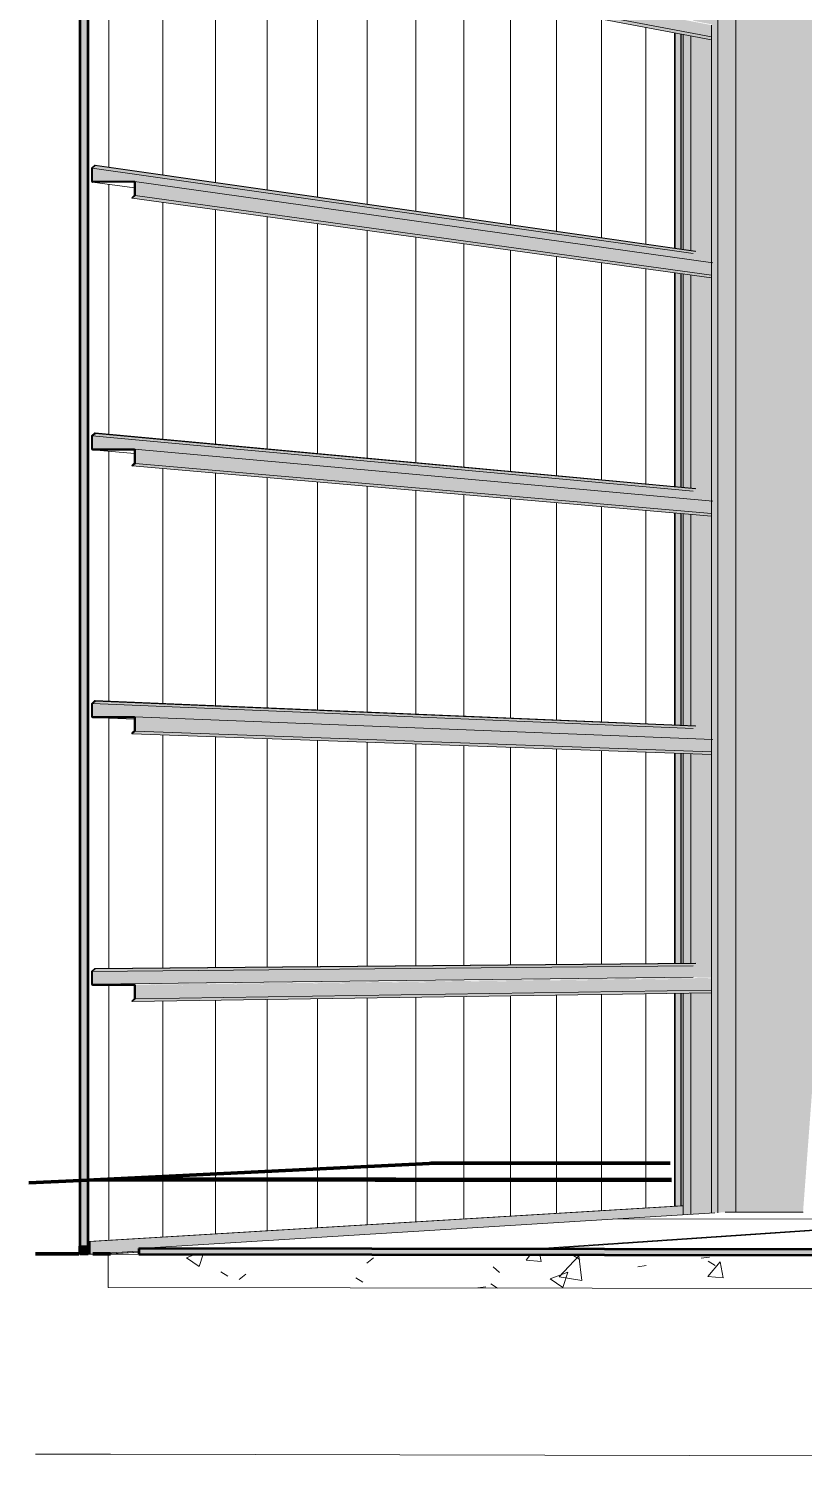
# Model space of a CAD drawing. Header units: inches. Extents: x 27328 to 121296, y -4075 to 4147.
# Drawn here: x 49624.8794 to 49624.9673, y 59.9372 to 60.1014 of the extents above; entities that cross this region are included whole.
import ezdxf

# ---------------------------------------------------------------- set-up
doc = ezdxf.new("R2010")
doc.units = ezdxf.units.IN
doc.header["$MEASUREMENT"] = 0
doc.linetypes.add('Dash 1_16_', pattern=[0.125, 0.0625, -0.0625])
doc.linetypes.add('Hidden', pattern=[0.28125, 0.1875, -0.09375])
for name, color, linetype, lineweight in [('A-FLOR', 192, 'Continuous', 9), ('A-FLOR-CLRS', 90, 'Dash 1_16_', 9), ('A-FLOR-OTLN', 90, 'Continuous', 9), ('A-GLAZ-CURT', 52, 'Continuous', 9), ('A-GLAZ-CWMG', 51, 'Continuous', 9), ('A-PROP-SBCK', 71, 'Hidden', 15), ('A-WALL', 113, 'Continuous', 9), ('A-WALL-PATT', 111, 'Continuous', 9), ('C-BLDG-PADS', 91, 'Continuous', 9), ('C-TOPO', 7, 'Continuous', 9), ('L-SITE-WALL', 31, 'Continuous', 9), ('S-BEAM', 12, 'Continuous', 9), ('S-COLS', 52, 'Continuous', 9)]:
    doc.layers.add(name, color=color, linetype=linetype, lineweight=lineweight)

# ---------------------------------------------------------------- blocks, each defined once
blk = doc.blocks.new('FP_200-mezzanine - perspective')
at = {"layer": 'S-BEAM'}
blk.add_line((23035.25507, 60.02314), (23035.25514, 60.02321), dxfattribs=at)
blk = doc.blocks.new('FP_201-mezzanine - perspective')
at = {"layer": 'S-BEAM'}
blk.add_line((23035.25416, 59.99271), (23035.25423, 59.99278), dxfattribs=at)
blk = doc.blocks.new('FP_202-mezzanine - perspective')
at = {"layer": 'S-BEAM'}
blk.add_line((23035.25569, 60.05328), (23035.25576, 60.05335), dxfattribs=at)
blk = doc.blocks.new('FP_203-mezzanine - perspective')
at = {"layer": 'S-BEAM'}
blk.add_line((23035.25569, 60.08278), (23035.25576, 60.08285), dxfattribs=at)
blk = doc.blocks.new('FP_204-mezzanine - perspective')
at = {"layer": 'C-BLDG-PADS'}
for p, q in [((23035.26158, 59.96175), (23035.26261, 59.96215)), ((23035.26158, 59.96175), (23035.26301, 59.96077)), ((23035.26301, 59.96077), (23035.26347, 59.96215)), ((23035.28208, 59.96114), (23035.28283, 59.96173)), ((23035.30015, 59.96148), (23035.30067, 59.9621)), ((23035.30187, 59.96132), (23035.30173, 59.9621)), ((23035.30392, 59.95957), (23035.30616, 59.96195)), ((23035.30546, 59.96206), (23035.30626, 59.96154)), ((23035.30648, 59.95916), (23035.30616, 59.96195)), ((23035.32005, 59.96169), (23035.32099, 59.96182)), ((23035.26548, 59.96016), (23035.26628, 59.95964)), ((23035.29642, 59.96072), (23035.29712, 59.96007)), ((23035.30015, 59.96148), (23035.30187, 59.96132)), ((23035.30289, 59.95935), (23035.30491, 59.96013)), ((23035.30433, 59.95836), (23035.30491, 59.96013)), ((23035.31284, 59.96073), (23035.31378, 59.96086)), ((23035.32081, 59.95961), (23035.3222, 59.96129)), ((23035.32084, 59.96138), (23035.32164, 59.96086)), ((23035.32253, 59.95945), (23035.3222, 59.96129)), ((23035.26757, 59.95929), (23035.26832, 59.95987)), ((23035.28081, 59.95948), (23035.28161, 59.95896)), ((23035.29466, 59.95832), (23035.2956, 59.95845)), ((23035.29617, 59.9588), (23035.29691, 59.95831)), ((23035.30289, 59.95935), (23035.30433, 59.95836)), ((23035.30392, 59.95957), (23035.30648, 59.95916)), ((23035.32081, 59.95961), (23035.32253, 59.95945))]:
    blk.add_line(p, q, dxfattribs=at)
blk = doc.blocks.new('FP_224-mezzanine - perspective')
at = {"layer": 'A-WALL-PATT'}
for p, q in [((23035.25277, 60.08568), (23035.25277, 60.11407)), ((23035.25888, 60.08481), (23035.25888, 60.11193)), ((23035.26487, 60.08395), (23035.26487, 60.11081)), ((23035.27073, 60.08311), (23035.27073, 60.1097)), ((23035.27648, 60.08229), (23035.27648, 60.10861)), ((23035.28212, 60.08148), (23035.28212, 60.10755)), ((23035.28765, 60.08069), (23035.28765, 60.10651)), ((23035.29307, 60.07992), (23035.29307, 60.10548)), ((23035.29839, 60.07916), (23035.29839, 60.10448)), ((23035.30361, 60.07841), (23035.30361, 60.1035)), ((23035.30873, 60.07768), (23035.30873, 60.10253)), ((23035.31376, 60.07696), (23035.31376, 60.10158)), ((23035.25277, 60.05533), (23035.25277, 60.08373)), ((23035.25888, 60.05477), (23035.25888, 60.08168)), ((23035.26487, 60.05422), (23035.26487, 60.08086)), ((23035.27073, 60.05368), (23035.27073, 60.08005)), ((23035.27648, 60.05314), (23035.27648, 60.07926)), ((23035.28212, 60.05262), (23035.28212, 60.07848)), ((23035.28765, 60.05211), (23035.28765, 60.07772)), ((23035.29307, 60.05161), (23035.29307, 60.07697)), ((23035.29839, 60.05112), (23035.29839, 60.07624)), ((23035.30361, 60.05064), (23035.30361, 60.07552)), ((23035.30873, 60.05017), (23035.30873, 60.07482)), ((23035.31376, 60.0497), (23035.31376, 60.07413)), ((23035.25277, 60.02499), (23035.25277, 60.0534)), ((23035.25888, 60.02473), (23035.25888, 60.05143)), ((23035.26487, 60.02448), (23035.26487, 60.05091)), ((23035.27073, 60.02424), (23035.27073, 60.0504)), ((23035.27648, 60.024), (23035.27648, 60.0499)), ((23035.28212, 60.02376), (23035.28212, 60.04941)), ((23035.28765, 60.02353), (23035.28765, 60.04893)), ((23035.29307, 60.02331), (23035.29307, 60.04846)), ((23035.29839, 60.02309), (23035.29839, 60.048)), ((23035.30361, 60.02287), (23035.30361, 60.04755)), ((23035.30873, 60.02266), (23035.30873, 60.04711)), ((23035.31376, 60.02245), (23035.31376, 60.04667)), ((23035.25277, 59.99464), (23035.25277, 60.02305)), ((23035.25888, 59.9947), (23035.25888, 60.02117)), ((23035.26487, 59.99475), (23035.26487, 60.02096)), ((23035.27073, 59.9948), (23035.27073, 60.02075)), ((23035.27648, 59.99485), (23035.27648, 60.02055)), ((23035.28212, 59.99491), (23035.28212, 60.02034)), ((23035.28765, 59.99495), (23035.28765, 60.02015)), ((23035.29307, 59.995), (23035.29307, 60.01995)), ((23035.29839, 59.99505), (23035.29839, 60.01976)), ((23035.30361, 59.9951), (23035.30361, 60.01958)), ((23035.30873, 59.99514), (23035.30873, 60.01939)), ((23035.31376, 59.99519), (23035.31376, 60.01922)), ((23035.25277, 59.96371), (23035.25277, 59.99271)), ((23035.28212, 59.96548), (23035.28212, 59.99128)), ((23035.28765, 59.96582), (23035.28765, 59.99136)), ((23035.29307, 59.96615), (23035.29307, 59.99144)), ((23035.29839, 59.96647), (23035.29839, 59.99152)), ((23035.30361, 59.96679), (23035.30361, 59.9916)), ((23035.30873, 59.9671), (23035.30873, 59.99168)), ((23035.31376, 59.9674), (23035.31376, 59.99176)), ((23035.25888, 59.96408), (23035.25888, 59.99092)), ((23035.26487, 59.96444), (23035.26487, 59.99101)), ((23035.27073, 59.9648), (23035.27073, 59.9911)), ((23035.27648, 59.96514), (23035.27648, 59.99119))]:
    blk.add_line(p, q, dxfattribs=at)

msp = doc.modelspace()

# ---------------------------------------------------------------- hatches: boundary and pattern name
at = {"layer": 'A-FLOR', "lineweight": 13}
msp.add_hatch(color=256, dxfattribs=at).paths.add_polyline_path([(49625.6091, 59.96121), (49625.6091, 59.96186), (49624.89183, 59.96279), (49624.89183, 59.96216), (49625.57851, 59.96125)], flags=0)
at = {"layer": 'A-GLAZ-CWMG', "lineweight": 5}
h = msp.add_hatch(color=256, dxfattribs=at)
h.paths.add_polyline_path([(49624.95269, 59.96761), (49624.95276, 59.96762), (49624.95276, 59.99181), (49624.95269, 59.99181), (49624.95269, 59.96762)], flags=0)
h.paths.add_polyline_path([(49624.95269, 59.99522), (49624.95276, 59.99522), (49624.95276, 60.0191), (49624.95269, 60.0191), (49624.95269, 59.99553)], flags=0)
h.paths.add_polyline_path([(49624.95276, 60.02231), (49624.95276, 60.04638), (49624.95269, 60.04639), (49624.95269, 60.02231)], flags=0)
h.paths.add_polyline_path([(49624.95276, 60.0494), (49624.95276, 60.07367), (49624.95269, 60.07368), (49624.95269, 60.0494)], flags=0)
h.paths.add_polyline_path([(49624.95276, 60.07649), (49624.95276, 60.10096), (49624.95269, 60.10097), (49624.95269, 60.0765)], flags=0)
h.paths.add_polyline_path([(49624.95276, 60.10358), (49624.95276, 60.12824), (49624.95269, 60.12826), (49624.95269, 60.10359)], flags=0)
h.paths.add_polyline_path([(49624.95276, 60.13067), (49624.95276, 60.15553), (49624.95269, 60.15555), (49624.95269, 60.13068)], flags=0)
h.paths.add_polyline_path([(49624.95276, 60.15776), (49624.95276, 60.18076), (49624.95269, 60.18078), (49624.95269, 60.15778)], flags=0)
h = msp.add_hatch(color=256, dxfattribs=at)
h.paths.add_polyline_path([(49624.95274, 59.96761), (49624.9534, 59.96766), (49624.9534, 59.99182), (49624.95274, 59.99181), (49624.95274, 59.96762)], flags=0)
h.paths.add_polyline_path([(49624.95274, 59.99522), (49624.9534, 59.99522), (49624.9534, 60.01907), (49624.95274, 60.0191), (49624.95274, 59.99553)], flags=0)
h.paths.add_polyline_path([(49624.9534, 60.02228), (49624.9534, 60.04633), (49624.95274, 60.04638), (49624.95274, 60.02231)], flags=0)
h.paths.add_polyline_path([(49624.9534, 60.04934), (49624.9534, 60.07358), (49624.95274, 60.07367), (49624.95274, 60.0494)], flags=0)
h.paths.add_polyline_path([(49624.9534, 60.0764), (49624.9534, 60.10084), (49624.95274, 60.10096), (49624.95274, 60.07649)], flags=0)
h.paths.add_polyline_path([(49624.9534, 60.10345), (49624.9534, 60.12809), (49624.95274, 60.12825), (49624.95274, 60.10358)], flags=0)
h.paths.add_polyline_path([(49624.9534, 60.13051), (49624.9534, 60.15534), (49624.95274, 60.15553), (49624.95274, 60.13067)], flags=0)
h.paths.add_polyline_path([(49624.9534, 60.15757), (49624.9534, 60.18054), (49624.95274, 60.18077), (49624.95274, 60.15776)], flags=0)
h = msp.add_hatch(color=256, dxfattribs=at)
h.paths.add_polyline_path([(49624.95342, 59.96765), (49624.95347, 59.96766), (49624.95347, 59.99182), (49624.95342, 59.99182), (49624.95342, 59.96766)], flags=0)
h.paths.add_polyline_path([(49624.95342, 59.99522), (49624.95347, 59.99522), (49624.95347, 60.01907), (49624.95342, 60.01907), (49624.95342, 59.99553)], flags=0)
h.paths.add_polyline_path([(49624.95347, 60.02228), (49624.95347, 60.04632), (49624.95342, 60.04633), (49624.95342, 60.02228)], flags=0)
h.paths.add_polyline_path([(49624.95347, 60.04933), (49624.95347, 60.07357), (49624.95342, 60.07358), (49624.95342, 60.04934)], flags=0)
h.paths.add_polyline_path([(49624.95347, 60.07639), (49624.95347, 60.10082), (49624.95342, 60.10083), (49624.95342, 60.07639)], flags=0)
h.paths.add_polyline_path([(49624.95347, 60.10344), (49624.95347, 60.12807), (49624.95342, 60.12809), (49624.95342, 60.10345)], flags=0)
h.paths.add_polyline_path([(49624.95347, 60.1305), (49624.95347, 60.15532), (49624.95342, 60.15534), (49624.95342, 60.13051)], flags=0)
h.paths.add_polyline_path([(49624.95347, 60.15755), (49624.95347, 60.18052), (49624.95342, 60.18054), (49624.95342, 60.15756)], flags=0)
h = msp.add_hatch(color=256, dxfattribs=at)
h.paths.add_polyline_path([(49624.95367, 59.96766), (49624.95367, 59.99182), (49624.95347, 59.99182), (49624.95347, 59.96766)], flags=0)
h.paths.add_polyline_path([(49624.95347, 59.99522), (49624.95367, 59.99523), (49624.95367, 60.01906), (49624.95347, 60.01907), (49624.95347, 59.99553)], flags=0)
h.paths.add_polyline_path([(49624.95367, 60.02227), (49624.95367, 60.0463), (49624.95347, 60.04632), (49624.95347, 60.02228)], flags=0)
h.paths.add_polyline_path([(49624.95367, 60.04931), (49624.95367, 60.07354), (49624.95347, 60.07357), (49624.95347, 60.04933)], flags=0)
h.paths.add_polyline_path([(49624.95367, 60.07636), (49624.95367, 60.10079), (49624.95347, 60.10082), (49624.95347, 60.07639)], flags=0)
h.paths.add_polyline_path([(49624.95367, 60.1034), (49624.95367, 60.12803), (49624.95347, 60.12807), (49624.95347, 60.10344)], flags=0)
h.paths.add_polyline_path([(49624.95367, 60.13045), (49624.95367, 60.15527), (49624.95347, 60.15532), (49624.95347, 60.13049)], flags=0)
h.paths.add_polyline_path([(49624.95367, 60.15749), (49624.95367, 60.18045), (49624.95347, 60.18052), (49624.95347, 60.15755)], flags=0)
h = msp.add_hatch(color=256, dxfattribs=at)
h.paths.add_polyline_path([(49624.95367, 59.96665), (49624.95457, 59.9667), (49624.95457, 59.99184), (49624.95367, 59.99182), (49624.95367, 59.96746)], flags=0)
h.paths.add_polyline_path([(49624.95367, 59.99523), (49624.95457, 59.99523), (49624.95457, 60.01903), (49624.95367, 60.01906), (49624.95367, 59.99553)], flags=0)
h.paths.add_polyline_path([(49624.95457, 60.02223), (49624.95457, 60.04623), (49624.95367, 60.0463), (49624.95367, 60.02227)], flags=0)
h.paths.add_polyline_path([(49624.95457, 60.04923), (49624.95457, 60.07342), (49624.95367, 60.07354), (49624.95367, 60.04931)], flags=0)
h.paths.add_polyline_path([(49624.95457, 60.07623), (49624.95457, 60.10062), (49624.95367, 60.10079), (49624.95367, 60.07636)], flags=0)
h.paths.add_polyline_path([(49624.95457, 60.10323), (49624.95457, 60.12781), (49624.95367, 60.12803), (49624.95367, 60.1034)], flags=0)
h.paths.add_polyline_path([(49624.95457, 60.13023), (49624.95457, 60.155), (49624.95367, 60.15527), (49624.95367, 60.13045)], flags=0)
h.paths.add_polyline_path([(49624.95457, 60.15723), (49624.95457, 60.18015), (49624.95367, 60.18045), (49624.95367, 60.15749)], flags=0)
h = msp.add_hatch(color=256, dxfattribs=at)
h.paths.add_polyline_path([(49624.95276, 59.96761), (49624.95278, 59.96762), (49624.95276, 59.96762)], flags=0)
h.paths.add_polyline_path([(49624.95276, 59.99522), (49624.95278, 59.99522), (49624.95276, 59.99553)], flags=0)
for points in [[(49624.88633, 59.96216), (49624.89179, 59.96251), (49624.89179, 59.96279), (49624.95367, 59.96665), (49624.95367, 59.96766), (49624.88633, 59.96358)], [(49624.88615, 59.96342), (49624.88629, 59.96343), (49624.88629, 59.96354), (49624.88615, 59.96354)], [(49624.88506, 59.96221), (49624.88514, 59.96221), (49624.88514, 59.96305), (49624.88506, 59.96304)], [(49624.8851, 59.96304), (49624.88514, 59.96305), (49624.88514, 59.96309), (49624.8851, 59.96308)], [(49624.88514, 59.96305), (49624.88629, 59.96312), (49624.88629, 59.96316), (49624.88514, 59.96309)], [(49624.88514, 59.96221), (49624.88629, 59.96228), (49624.88629, 59.96312), (49624.88514, 59.96305), (49624.88514, 59.96229)]]:
    msp.add_hatch(color=256, dxfattribs=at).paths.add_polyline_path(points, flags=0)
at = {"layer": 'A-GLAZ-CWMG'}
msp.add_hatch(color=256, dxfattribs=at).paths.add_polyline_path([(49624.88633, 59.96216), (49624.88633, 59.96358), (49624.88611, 59.96358), (49624.88611, 59.96342), (49624.88615, 59.96354), (49624.88629, 59.96354), (49624.88629, 59.9622), (49624.88506, 59.96221), (49624.88506, 59.96304), (49624.88502, 59.96308), (49624.88502, 59.96217)], flags=0)
at = {"layer": 'A-WALL', "transparency": 33554573}
msp.add_hatch(color=256, dxfattribs=at).paths.add_polyline_path([(49624.88611, 59.9622), (49624.88611, 60.20887), (49624.88514, 60.20886), (49624.88514, 59.96221)], flags=0)
at = {"layer": 'L-SITE-WALL', "lineweight": 5}
h = msp.add_hatch(color=256, dxfattribs=at)
h.paths.add_polyline_path([(49624.95342, 59.96765), (49624.95347, 59.96766), (49624.95347, 59.99182), (49624.95342, 59.99182), (49624.95342, 59.96766)], flags=0)
h.paths.add_polyline_path([(49624.95342, 59.99522), (49624.95347, 59.99522), (49624.95347, 60.01907), (49624.95342, 60.01907), (49624.95342, 59.99553)], flags=0)
h.paths.add_polyline_path([(49624.95347, 60.02228), (49624.95347, 60.04632), (49624.95342, 60.04633), (49624.95342, 60.02228)], flags=0)
h.paths.add_polyline_path([(49624.95347, 60.04933), (49624.95347, 60.07357), (49624.95342, 60.07358), (49624.95342, 60.04934)], flags=0)
h.paths.add_polyline_path([(49624.95347, 60.07639), (49624.95347, 60.10082), (49624.95342, 60.10083), (49624.95342, 60.07639)], flags=0)
h.paths.add_polyline_path([(49624.95347, 60.10344), (49624.95347, 60.12807), (49624.95342, 60.12809), (49624.95342, 60.10345)], flags=0)
h.paths.add_polyline_path([(49624.95347, 60.1305), (49624.95347, 60.15532), (49624.95342, 60.15534), (49624.95342, 60.13051)], flags=0)
h.paths.add_polyline_path([(49624.95347, 60.15755), (49624.95347, 60.18052), (49624.95342, 60.18054), (49624.95342, 60.15756)], flags=0)
h = msp.add_hatch(color=256, dxfattribs=at)
h.paths.add_polyline_path([(49624.95457, 59.9667), (49624.9569, 59.96685), (49624.9569, 59.99187), (49624.95457, 59.99184), (49624.95457, 59.96702)], flags=0)
h.paths.add_polyline_path([(49624.9569, 59.9936), (49624.9569, 60.01895), (49624.95457, 60.01903), (49624.95457, 59.99523), (49624.95518, 59.99524), (49624.95483, 59.99494), (49624.95483, 59.9936)], flags=0)
h.paths.add_polyline_path([(49624.9569, 60.02066), (49624.9569, 60.04602), (49624.95457, 60.04623), (49624.95457, 60.02223), (49624.95509, 60.02221), (49624.95513, 60.02216), (49624.95483, 60.02191), (49624.95483, 60.02074), (49624.95635, 60.02068)], flags=0)
h.paths.add_polyline_path([(49624.9569, 60.04775), (49624.9569, 60.0731), (49624.95457, 60.07342), (49624.95457, 60.04923), (49624.95509, 60.04918), (49624.95513, 60.04914), (49624.95483, 60.04888), (49624.95483, 60.04793), (49624.95622, 60.04781)], flags=0)
h.paths.add_polyline_path([(49624.9569, 60.07483), (49624.9569, 60.10017), (49624.95457, 60.10062), (49624.95457, 60.07623), (49624.95509, 60.07616), (49624.95513, 60.07611), (49624.95483, 60.07586), (49624.95483, 60.07513), (49624.95609, 60.07495)], flags=0)
h.paths.add_polyline_path([(49624.9569, 60.10192), (49624.9569, 60.12725), (49624.95457, 60.12781), (49624.95457, 60.10323), (49624.95509, 60.10313), (49624.95513, 60.10308), (49624.95483, 60.10283), (49624.95483, 60.10232), (49624.95593, 60.10211)], flags=0)
h.paths.add_polyline_path([(49624.9569, 60.12901), (49624.9569, 60.15433), (49624.95457, 60.155), (49624.95457, 60.13023), (49624.95509, 60.1301), (49624.95513, 60.13005), (49624.95483, 60.1298), (49624.95483, 60.12951), (49624.95576, 60.12928)], flags=0)
h.paths.add_polyline_path([(49624.9569, 60.15609), (49624.9569, 60.17826), (49624.95578, 60.17863), (49624.95494, 60.17937), (49624.9569, 60.1793), (49624.95688, 60.17937), (49624.95457, 60.18015), (49624.95457, 60.15723), (49624.95513, 60.15703), (49624.95483, 60.15677), (49624.95483, 60.1567), (49624.95558, 60.15648)], flags=0)
at = {"layer": 'S-BEAM', "lineweight": 5}
for points in [[(49624.95691, 60.10017), (49624.95691, 60.1005), (49624.89144, 60.1129), (49624.89108, 60.11259), (49624.9566, 60.10023)], [(49624.95691, 60.1005), (49624.95691, 60.10183), (49624.89144, 60.11439), (49624.89144, 60.1129), (49624.94966, 60.10188)], [(49624.95483, 60.07586), (49624.95513, 60.07611), (49624.88689, 60.08586), (49624.88656, 60.08557), (49624.95387, 60.07599)], [(49624.95483, 60.07513), (49624.95483, 60.07586), (49624.88656, 60.08557), (49624.88656, 60.08411), (49624.88689, 60.08406), (49624.89141, 60.08406), (49624.94964, 60.07586)], [(49624.95513, 60.07611), (49624.95509, 60.07616), (49624.88685, 60.08591), (49624.88689, 60.08586), (49624.95417, 60.07625)], [(49624.88661, 60.08406), (49624.88679, 60.08408), (49624.88658, 60.08408)], [(49624.95691, 60.07474), (49624.95691, 60.07483), (49624.89141, 60.08404), (49624.89144, 60.08396), (49624.94966, 60.07576)], [(49624.95691, 60.07341), (49624.95691, 60.07474), (49624.89144, 60.08396), (49624.89144, 60.08246), (49624.94966, 60.07442)], [(49624.95691, 60.0731), (49624.95691, 60.07341), (49624.89144, 60.08246), (49624.89108, 60.08216), (49624.9566, 60.07314)], [(49624.95483, 60.04888), (49624.95513, 60.04914), (49624.88689, 60.05543), (49624.88656, 60.05515), (49624.95387, 60.04897)], [(49624.95513, 60.04914), (49624.95509, 60.04918), (49624.88685, 60.05548), (49624.88689, 60.05543), (49624.95417, 60.04922)], [(49624.95483, 60.04793), (49624.95483, 60.04888), (49624.88656, 60.05515), (49624.88656, 60.05368), (49624.88707, 60.05364), (49624.89141, 60.05364), (49624.94964, 60.0484)], [(49624.88661, 60.05364), (49624.88685, 60.05366), (49624.88658, 60.05365), (49624.88659, 60.05364)], [(49624.95691, 60.04765), (49624.95691, 60.04775), (49624.89141, 60.05361), (49624.89144, 60.05353), (49624.94966, 60.0483)], [(49624.95691, 60.04632), (49624.95691, 60.04765), (49624.89144, 60.05353), (49624.89144, 60.05203), (49624.94966, 60.04695)], [(49624.95691, 60.04602), (49624.95691, 60.04632), (49624.89144, 60.05203), (49624.89108, 60.05173), (49624.9566, 60.04605)], [(49624.95483, 60.02191), (49624.95513, 60.02216), (49624.88689, 60.025), (49624.88656, 60.02472), (49624.95387, 60.02195)], [(49624.95483, 60.02074), (49624.95483, 60.02191), (49624.88656, 60.02472), (49624.88656, 60.02326), (49624.88836, 60.02321), (49624.89141, 60.02321), (49624.94964, 60.02094)], [(49624.95513, 60.02216), (49624.95509, 60.02221), (49624.88685, 60.02506), (49624.88689, 60.025), (49624.95417, 60.0222)], [(49624.88661, 60.02321), (49624.88766, 60.02321), (49624.88658, 60.02322), (49624.8866, 60.02321)], [(49624.95691, 60.02056), (49624.95691, 60.02066), (49624.89141, 60.02318), (49624.89144, 60.02309), (49624.94966, 60.02084)], [(49624.95691, 60.01923), (49624.95691, 60.02056), (49624.89144, 60.02309), (49624.89144, 60.0216), (49624.94966, 60.01949)], [(49624.95691, 60.01895), (49624.95691, 60.01923), (49624.89144, 60.0216), (49624.89108, 60.0213), (49624.9566, 60.01896)], [(49624.88656, 59.99429), (49624.95483, 59.99494), (49624.95513, 59.99519), (49624.88689, 59.99458), (49624.88658, 59.99431)], [(49624.88656, 59.99283), (49624.95483, 59.99364), (49624.95483, 59.99494), (49624.88656, 59.99429)], [(49624.88689, 59.99458), (49624.95513, 59.99519), (49624.95509, 59.99524), (49624.88685, 59.99463)], [(49624.88661, 59.99278), (49624.95484, 59.99363), (49624.95483, 59.99364), (49624.88658, 59.9928)], [(49624.89144, 59.99266), (49624.95691, 59.99349), (49624.95691, 59.99358), (49624.89132, 59.99278), (49624.89141, 59.99275)], [(49624.89144, 59.99117), (49624.95691, 59.99214), (49624.95691, 59.99347), (49624.89144, 59.99266)], [(49624.89108, 59.99087), (49624.95691, 59.99187), (49624.95691, 59.99214), (49624.89144, 59.99117)]]:
    msp.add_hatch(color=256, dxfattribs=at).paths.add_polyline_path(points, flags=0)
at = {"layer": 'S-COLS', "lineweight": 5}
for points in [[(49624.95691, 59.96685), (49624.9576, 59.96687), (49624.9576, 60.17923), (49624.95726, 60.17924), (49624.95691, 60.17936), (49624.95691, 60.15608), (49624.95691, 60.15606), (49624.95691, 60.12899), (49624.95691, 60.12897), (49624.95691, 59.96687)], [(49624.9576, 59.96687), (49624.95967, 59.967), (49624.95967, 60.17797), (49624.95794, 60.17855), (49624.95794, 60.17911), (49624.9576, 60.17923), (49624.9576, 59.97749)], [(49624.9673, 59.96699), (49624.98152, 60.15736), (49624.98133, 60.15745), (49624.98041, 60.15821), (49624.98225, 60.15802), (49624.96114, 60.17792), (49624.95967, 60.17797), (49624.95967, 59.967), (49624.96725, 59.96699)]]:
    msp.add_hatch(color=256, dxfattribs=at).paths.add_polyline_path(points, flags=0)

# ---------------------------------------------------------------- linework, layer by layer
at = {"layer": 'A-FLOR', "lineweight": 13}
msp.add_line((49624.95726, 59.96687), (49624.89183, 59.96279), dxfattribs=at)
at = {"layer": 'A-FLOR', "lineweight": 50}
for p, q in [((49625.6091, 59.96186), (49624.89183, 59.96279)), ((49624.89183, 59.96279), (49624.89183, 59.96216)), ((49624.89183, 59.96216), (49625.6091, 59.96121))]:
    msp.add_line(p, q, dxfattribs=at)
at = {"layer": 'A-FLOR-CLRS', "linetype": 'Continuous'}
for p, q in [((49624.9673, 59.96692), (49624.95847, 59.96693)), ((49625.61198, 59.96539), (49624.94577, 59.96617))]:
    msp.add_line(p, q, dxfattribs=at)
at = {"layer": 'A-FLOR-OTLN'}
for p, q in [((49624.93619, 59.96273), (49624.98561, 59.96607)), ((49624.93743, 59.96273), (49624.98626, 59.96604))]:
    msp.add_line(p, q, dxfattribs=at)
at = {"layer": 'A-GLAZ-CWMG'}
for p, q in [((49624.95269, 60.0765), (49624.95269, 60.10097)), ((49624.95276, 60.07649), (49624.95276, 60.10096)), ((49624.95278, 60.07649), (49624.95278, 60.10095)), ((49624.95342, 60.07639), (49624.95342, 60.10083)), ((49624.95347, 60.07639), (49624.95347, 60.10082)), ((49624.95367, 60.07636), (49624.95367, 60.10079)), ((49624.95457, 60.10062), (49624.95457, 60.07623)), ((49624.95269, 60.0494), (49624.95269, 60.07368)), ((49624.95276, 60.0494), (49624.95276, 60.07367)), ((49624.95278, 60.0494), (49624.95278, 60.07367)), ((49624.95342, 60.04934), (49624.95342, 60.07358)), ((49624.95347, 60.04933), (49624.95347, 60.07357)), ((49624.95367, 60.04931), (49624.95367, 60.07354)), ((49624.95457, 60.07342), (49624.95457, 60.04923)), ((49624.95269, 60.02231), (49624.95269, 60.04639)), ((49624.95276, 60.02231), (49624.95276, 60.04638)), ((49624.95278, 60.02231), (49624.95278, 60.04638)), ((49624.95342, 60.02228), (49624.95342, 60.04633)), ((49624.95347, 60.02228), (49624.95347, 60.04632)), ((49624.95367, 60.02227), (49624.95367, 60.0463)), ((49624.95457, 60.04623), (49624.95457, 60.02223)), ((49624.95269, 59.99522), (49624.95269, 60.0191)), ((49624.95276, 59.99522), (49624.95276, 60.0191)), ((49624.95278, 59.99522), (49624.95278, 60.0191)), ((49624.95342, 59.99522), (49624.95342, 60.01907)), ((49624.95347, 59.99522), (49624.95347, 60.01907)), ((49624.95367, 59.99523), (49624.95367, 60.01906)), ((49624.95457, 60.01903), (49624.95457, 59.99523)), ((49624.95269, 59.96761), (49624.95269, 59.99181)), ((49624.95276, 59.96761), (49624.95276, 59.99181)), ((49624.95278, 59.96761), (49624.95278, 59.99181)), ((49624.95342, 59.96765), (49624.95342, 59.99182)), ((49624.95347, 59.96764), (49624.95347, 59.99182)), ((49624.95367, 59.96665), (49624.95367, 59.99182)), ((49624.95457, 59.99184), (49624.95457, 59.9667)), ((49624.88611, 59.96358), (49624.95347, 59.96766)), ((49624.88633, 59.96358), (49624.95367, 59.96766)), ((49624.95347, 59.96766), (49624.95367, 59.96766)), ((49624.95367, 59.96766), (49624.95367, 59.96665)), ((49624.88611, 59.96342), (49624.88615, 59.96342)), ((49624.88615, 59.96342), (49624.88629, 59.96343)), ((49624.88502, 59.96308), (49624.8851, 59.96309)), ((49624.88506, 59.96304), (49624.8851, 59.96305)), ((49624.88506, 59.96221), (49624.88514, 59.96221)), ((49624.8851, 59.96308), (49624.88514, 59.96309)), ((49624.8851, 59.96304), (49624.88514, 59.96305)), ((49624.88514, 59.96309), (49624.88629, 59.96316)), ((49624.88514, 59.96305), (49624.88629, 59.96312)), ((49624.88514, 59.96221), (49624.88629, 59.96228)), ((49624.89179, 59.96251), (49624.88633, 59.96216))]:
    msp.add_line(p, q, dxfattribs=at)
at = {"layer": 'A-GLAZ-CWMG', "lineweight": 20}
for p, q in [((49624.88633, 59.96358), (49624.88611, 59.96358)), ((49624.88611, 59.96358), (49624.88611, 59.96342)), ((49624.88611, 59.96342), (49624.88615, 59.96342)), ((49624.88615, 59.96342), (49624.88615, 59.96354)), ((49624.88615, 59.96354), (49624.88629, 59.96354)), ((49624.88629, 59.96354), (49624.88629, 59.9622)), ((49624.88633, 59.96216), (49624.88633, 59.96358)), ((49624.8851, 59.96308), (49624.88502, 59.96308)), ((49624.88502, 59.96308), (49624.88502, 59.96217)), ((49624.88502, 59.96217), (49624.88633, 59.96216)), ((49624.88506, 59.96221), (49624.88506, 59.96304)), ((49624.88506, 59.96304), (49624.8851, 59.96304)), ((49624.88629, 59.9622), (49624.88506, 59.96221)), ((49624.8851, 59.96304), (49624.8851, 59.96308))]:
    msp.add_line(p, q, dxfattribs=at)
at = {"layer": 'A-PROP-SBCK', "linetype": 'Continuous', "lineweight": 50}
for p, q in [((49624.885, 59.97055), (49624.95236, 59.97048)), ((49624.88973, 59.97078), (49624.95234, 59.97072))]:
    msp.add_line(p, q, dxfattribs=at)
at = {"layer": 'A-WALL', "lineweight": 50}
for p, q in [((49624.88514, 60.20886), (49624.88514, 59.96221)), ((49624.88611, 59.9622), (49624.88611, 60.20887)), ((49624.88514, 59.96221), (49624.88611, 59.9622))]:
    msp.add_line(p, q, dxfattribs=at)
at = {"layer": 'A-WALL', "lineweight": 13}
for p, q in [((49624.88629, 59.96228), (49624.88514, 59.96221)), ((49624.88611, 59.9622), (49624.88629, 59.96222))]:
    msp.add_line(p, q, dxfattribs=at)
at = {"layer": 'C-BLDG-PADS'}
msp.add_line((49624.89181, 59.96238), (49624.88835, 59.96216), dxfattribs=at)
at = {"layer": 'C-BLDG-PADS', "lineweight": 13}
for p, q in [((49625.95963, 59.96075), (49624.88835, 59.96216)), ((49624.88835, 59.96216), (49624.88835, 59.95838)), ((49624.88835, 59.95838), (49625.95963, 59.95683))]:
    msp.add_line(p, q, dxfattribs=at)
at = {"layer": 'C-TOPO'}
for p, q in [((49624.88436, 59.97052), (49624.92521, 59.97251)), ((49624.92521, 59.97251), (49624.9522, 59.97249)), ((49624.87936, 59.97027), (49624.88436, 59.97052)), ((49624.88012, 59.96217), (49624.88835, 59.96216)), ((49624.88863, 59.96218), (49624.88835, 59.96216)), ((49624.88863, 59.96218), (49624.88835, 59.96216)), ((49624.88835, 59.96216), (49624.88835, 59.95889)), ((49624.89181, 59.96238), (49624.88863, 59.96218)), ((49624.89181, 59.96238), (49624.88863, 59.96218)), ((49624.88835, 59.95889), (49624.88835, 59.95837)), ((49625.78529, 59.95708), (49624.88835, 59.95837)), ((49624.88863, 59.93942), (49624.88012, 59.93943)), ((49625.9594, 59.93716), (49624.88863, 59.93942))]:
    msp.add_line(p, q, dxfattribs=at)
at = {"layer": 'C-TOPO', "lineweight": 70}
for p, q in [((49624.92561, 59.97251), (49624.88437, 59.9705)), ((49624.9522, 59.97248), (49624.92502, 59.9725)), ((49624.88437, 59.9705), (49624.87936, 59.97025)), ((49624.88502, 59.96218), (49624.88012, 59.96219)), ((49624.88863, 59.96218), (49624.88661, 59.96218))]:
    msp.add_line(p, q, dxfattribs=at)
at = {"layer": 'S-BEAM'}
for p, q in [((49624.89144, 60.1129), (49624.95691, 60.1005)), ((49624.95691, 60.10017), (49624.89108, 60.11259)), ((49624.95483, 60.07586), (49624.88656, 60.08557)), ((49624.95509, 60.07616), (49624.88685, 60.08591)), ((49624.95513, 60.07611), (49624.88689, 60.08586)), ((49624.88689, 60.08406), (49624.88656, 60.08411)), ((49624.89135, 60.08333), (49624.88659, 60.08399)), ((49624.89134, 60.08407), (49624.95706, 60.07481)), ((49624.95691, 60.0731), (49624.89108, 60.08216)), ((49624.89144, 60.08246), (49624.95691, 60.07341)), ((49624.95509, 60.04918), (49624.88685, 60.05548)), ((49624.95513, 60.04914), (49624.88689, 60.05543)), ((49624.95483, 60.04888), (49624.88656, 60.05515)), ((49624.88707, 60.05364), (49624.88656, 60.05368)), ((49624.89135, 60.05314), (49624.8866, 60.05357)), ((49624.89134, 60.05364), (49624.95706, 60.04773)), ((49624.95691, 60.04602), (49624.89108, 60.05173)), ((49624.89144, 60.05203), (49624.95691, 60.04632)), ((49624.95483, 60.02191), (49624.88656, 60.02472)), ((49624.95509, 60.02221), (49624.88685, 60.02506)), ((49624.95513, 60.02216), (49624.88689, 60.025)), ((49624.88774, 60.02321), (49624.88656, 60.02326)), ((49624.89135, 60.02296), (49624.88661, 60.02314)), ((49624.89133, 60.02321), (49624.95705, 60.02066)), ((49624.95691, 60.01895), (49624.89108, 60.0213)), ((49624.89144, 60.0216), (49624.95691, 60.01923)), ((49624.95483, 59.99494), (49624.88656, 59.99429)), ((49624.95509, 59.99524), (49624.88685, 59.99463)), ((49624.95513, 59.99519), (49624.88689, 59.99458)), ((49624.95483, 59.99364), (49624.88656, 59.99283)), ((49624.95691, 59.99187), (49624.89108, 59.99087)), ((49624.89144, 59.99117), (49624.95691, 59.99214))]:
    msp.add_line(p, q, dxfattribs=at)
at = {"layer": 'S-BEAM', "lineweight": 30}
for p, q in [((49624.88685, 60.08591), (49624.88649, 60.0856)), ((49624.88649, 60.0856), (49624.88649, 60.08411)), ((49624.88656, 60.08557), (49624.88689, 60.08586)), ((49624.88656, 60.08411), (49624.88656, 60.08557)), ((49624.88689, 60.08586), (49624.88685, 60.08591)), ((49624.88658, 60.08408), (49624.88656, 60.08411)), ((49624.88661, 60.08406), (49624.8866, 60.08406)), ((49624.89132, 60.08408), (49624.88661, 60.08406)), ((49624.88661, 60.08399), (49624.89132, 60.08401)), ((49624.89137, 60.08396), (49624.89137, 60.0825)), ((49624.89144, 60.08246), (49624.89144, 60.08396)), ((49624.89137, 60.0825), (49624.89104, 60.08221)), ((49624.89104, 60.08221), (49624.89108, 60.08216)), ((49624.89108, 60.08216), (49624.89144, 60.08246)), ((49624.88685, 60.05548), (49624.88649, 60.05518)), ((49624.88656, 60.05515), (49624.88689, 60.05543)), ((49624.88689, 60.05543), (49624.88685, 60.05548)), ((49624.88649, 60.05518), (49624.88649, 60.05368)), ((49624.88656, 60.05368), (49624.88656, 60.05515)), ((49624.88658, 60.05365), (49624.88656, 60.05368)), ((49624.89132, 60.05364), (49624.88661, 60.05364)), ((49624.88661, 60.05357), (49624.89132, 60.05358)), ((49624.89137, 60.05207), (49624.89104, 60.05178)), ((49624.89137, 60.05353), (49624.89137, 60.05207)), ((49624.89144, 60.05203), (49624.89144, 60.05353)), ((49624.89104, 60.05178), (49624.89108, 60.05173)), ((49624.89108, 60.05173), (49624.89144, 60.05203)), ((49624.88685, 60.02506), (49624.88649, 60.02475)), ((49624.88649, 60.02475), (49624.88649, 60.02326)), ((49624.88656, 60.02472), (49624.88689, 60.025)), ((49624.88656, 60.02326), (49624.88656, 60.02472)), ((49624.88689, 60.025), (49624.88685, 60.02506)), ((49624.88658, 60.02322), (49624.88656, 60.02326)), ((49624.89132, 60.02321), (49624.88661, 60.02321)), ((49624.88661, 60.02314), (49624.89132, 60.02314)), ((49624.89137, 60.0231), (49624.89137, 60.02163)), ((49624.89144, 60.0216), (49624.89144, 60.02309)), ((49624.89137, 60.02163), (49624.89104, 60.02135)), ((49624.89104, 60.02135), (49624.89108, 60.0213)), ((49624.89108, 60.0213), (49624.89144, 60.0216)), ((49624.88685, 59.99463), (49624.88649, 59.99432)), ((49624.88656, 59.99429), (49624.88689, 59.99458)), ((49624.88689, 59.99458), (49624.88685, 59.99463)), ((49624.88649, 59.99432), (49624.88649, 59.99283)), ((49624.88656, 59.99283), (49624.88656, 59.99429)), ((49624.89132, 59.99278), (49624.88661, 59.99278)), ((49624.88661, 59.99271), (49624.89132, 59.99271)), ((49624.89137, 59.99266), (49624.89137, 59.9912)), ((49624.89144, 59.99117), (49624.89144, 59.99266)), ((49624.89137, 59.9912), (49624.89104, 59.99092)), ((49624.89104, 59.99092), (49624.89108, 59.99087)), ((49624.89108, 59.99087), (49624.89144, 59.99117))]:
    msp.add_line(p, q, dxfattribs=at)
for points in [[(49624.88649, 60.08411, 0), (49624.88653, 60.08403, 0), (49624.88661, 60.08399, 0)], [(49624.89144, 60.08396, 0), (49624.89141, 60.08404, 0), (49624.89132, 60.08408, 0)], [(49624.89132, 60.08401, 0), (49624.89136, 60.08399, 0), (49624.89137, 60.08396, 0)], [(49624.88649, 60.05368, 0), (49624.88653, 60.0536, 0), (49624.88661, 60.05357, 0)], [(49624.89144, 60.05353, 0), (49624.89141, 60.05361, 0), (49624.89132, 60.05364, 0)], [(49624.89132, 60.05358, 0), (49624.89136, 60.05356, 0), (49624.89137, 60.05353, 0)], [(49624.88649, 60.02326, 0), (49624.88653, 60.02317, 0), (49624.88661, 60.02314, 0)], [(49624.89144, 60.02309, 0), (49624.89141, 60.02318, 0), (49624.89132, 60.02321, 0)], [(49624.89132, 60.02314, 0), (49624.89136, 60.02313, 0), (49624.89137, 60.0231, 0)], [(49624.88649, 59.99283, 0), (49624.88653, 59.99275, 0), (49624.88661, 59.99271, 0)], [(49624.88661, 59.99278, 0), (49624.88658, 59.9928, 0), (49624.88656, 59.99283, 0)], [(49624.89144, 59.99266, 0), (49624.89141, 59.99275, 0), (49624.89132, 59.99278, 0)], [(49624.89132, 59.99271, 0), (49624.89136, 59.9927, 0), (49624.89137, 59.99266, 0)]]:
    msp.add_polyline3d(points, dxfattribs=at)
at = {"layer": 'S-COLS'}
for p, q in [((49624.9576, 59.96687), (49624.9576, 60.17923)), ((49624.95967, 60.17797), (49624.95967, 59.967)), ((49624.95691, 60.10183), (49624.95691, 60.07475)), ((49624.95691, 60.07474), (49624.95691, 60.04766)), ((49624.95691, 60.04765), (49624.95691, 60.02057)), ((49624.95691, 60.02056), (49624.95691, 59.99348)), ((49624.95691, 59.99347), (49624.95691, 59.96687))]:
    msp.add_line(p, q, dxfattribs=at)

# ---------------------------------------------------------------- block references
at = {"layer": 'A-GLAZ-CURT'}
msp.add_blockref('FP_224-mezzanine - perspective', (26589.63568, 0), dxfattribs=at)
at = {"layer": 'C-BLDG-PADS'}
msp.add_blockref('FP_204-mezzanine - perspective', (26589.63568, 0), dxfattribs=at)
at = {"layer": 'S-BEAM'}
for name in ['FP_203-mezzanine - perspective', 'FP_202-mezzanine - perspective', 'FP_200-mezzanine - perspective', 'FP_201-mezzanine - perspective']:
    msp.add_blockref(name, (26589.63568, 0), dxfattribs=at)

doc.saveas('drawing.dxf')
